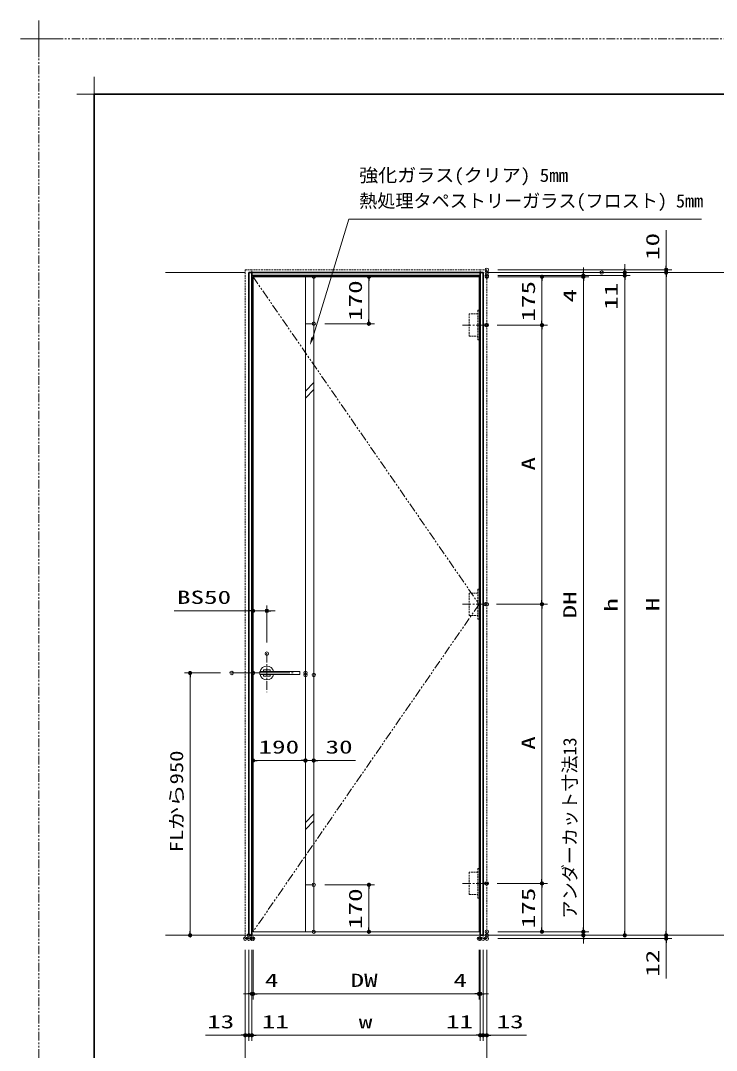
# Model space of a CAD drawing. Units: millimetres, scale not verified. Extents: x -1306 to 1306, y -607 to 607.
# Drawn here: x -1306 to -802, y -139 to 607 of the extents above; entities that cross this region are included whole.
import ezdxf
from ezdxf.enums import TextEntityAlignment as Align

# ---------------------------------------------------------------- set-up
doc = ezdxf.new("R2010")
doc.units = ezdxf.units.MM
doc.header["$LTSCALE"] = 5
doc.header["$PDMODE"] = 32
doc.header["$PDSIZE"] = 2.5
for name, pattern in [('USER1', [2.5, 1.25, -0.25, 0.25, -0.25, 0.25, -0.25]), ('USER2', [0.375, 0.25, -0.125]), ('USER3', [2, 1.25, -0.25, 0.25, -0.25])]:
    doc.linetypes.add(name, pattern=pattern)
for name, color, linetype, lineweight in [('0-1_線(黄)', 2, 'Continuous', 15), ('0-3_陰線', 4, 'USER1', 9), ('0-8_二点鎖線', 4, 'USER1', 9), ('0-B_点線(水)', 4, 'USER2', 9), ('0-C_中心線', 3, 'USER3', 9), ('0-D_線(白)', 7, 'Continuous', 30), ('1-0_線(水)', 4, 'Continuous', 9), ('1-1_寸法線', 3, 'Continuous', 13), ('1-4_DEFPOINTS', 7, 'Continuous', 5), ('1-5_0', 3, 'Continuous', 25), ('1-6_図面枠', 7, 'Continuous', 35), ('1-7_一般', 7, 'Continuous', 5)]:
    doc.layers.add(name, color=color, linetype=linetype, lineweight=lineweight)
doc.styles.add('ＭＳ ゴシック', font='')
doc.styles.get('ＭＳ ゴシック').set_extended_font_data('MS Gothic')

# ---------------------------------------------------------------- blocks, each defined once
blk = doc.blocks.new('_DOT')
at = {"layer": '1-5_0'}
blk.add_line((-2.5, 0), (-5, 0), dxfattribs=at)
for points in [[(0, 0), (-2.5, 0), (-2.48, 0.313)], [(0, 0), (-2.48, -0.313), (-2.5, 0)], [(0, 0), (-2.48, 0.313), (-2.421, 0.622)], [(0, 0), (-2.421, -0.622), (-2.48, -0.313)], [(0, 0), (-2.421, 0.622), (-2.324, 0.92)], [(0, 0), (-2.324, -0.92), (-2.421, -0.622)], [(0, 0), (-2.324, 0.92), (-2.191, 1.204)], [(0, 0), (-2.191, -1.204), (-2.324, -0.92)], [(0, 0), (-2.191, 1.204), (-2.023, 1.469)], [(0, 0), (-2.023, -1.469), (-2.191, -1.204)], [(0, 0), (-2.023, 1.469), (-1.822, 1.711)], [(0, 0), (-1.822, -1.711), (-2.023, -1.469)], [(0, 0), (-1.822, 1.711), (-1.594, 1.926)], [(0, 0), (-1.594, -1.926), (-1.822, -1.711)], [(0, 0), (-1.594, 1.926), (-1.34, 2.111)], [(0, 0), (-1.34, -2.111), (-1.594, -1.926)], [(0, 0), (-1.34, 2.111), (-1.064, 2.262)], [(0, 0), (-1.064, -2.262), (-1.34, -2.111)], [(0, 0), (-1.064, 2.262), (-0.773, 2.378)], [(0, 0), (-0.773, -2.378), (-1.064, -2.262)], [(0, 0), (-0.773, 2.378), (-0.468, 2.456)], [(0, 0), (-0.468, -2.456), (-0.773, -2.378)], [(0, 0), (-0.468, 2.456), (-0.157, 2.495)], [(0, 0), (-0.157, -2.495), (-0.468, -2.456)], [(0, 0), (-0.157, 2.495), (0.157, 2.495)], [(0, 0), (0.157, -2.495), (-0.157, -2.495)], [(0, 0), (0.157, 2.495), (0.468, 2.456)], [(0, 0), (0.468, 2.456), (0.773, 2.378)], [(0, 0), (0.773, 2.378), (1.064, 2.262)], [(0, 0), (1.064, 2.262), (1.34, 2.111)], [(0, 0), (1.34, 2.111), (1.594, 1.926)], [(0, 0), (1.594, 1.926), (1.822, 1.711)], [(0, 0), (1.822, 1.711), (2.023, 1.469)], [(0, 0), (2.023, 1.469), (2.191, 1.204)], [(0, 0), (2.191, 1.204), (2.324, 0.92)], [(0, 0), (2.324, 0.92), (2.421, 0.622)], [(0, 0), (2.421, 0.622), (2.48, 0.313)], [(0, 0), (2.48, 0.313), (2.5, 0)], [(0, 0), (0.468, -2.456), (0.157, -2.495)], [(0, 0), (0.773, -2.378), (0.468, -2.456)], [(0, 0), (1.064, -2.262), (0.773, -2.378)], [(0, 0), (1.34, -2.111), (1.064, -2.262)], [(0, 0), (1.594, -1.926), (1.34, -2.111)], [(0, 0), (1.822, -1.711), (1.594, -1.926)], [(0, 0), (2.023, -1.469), (1.822, -1.711)], [(0, 0), (2.191, -1.204), (2.023, -1.469)], [(0, 0), (2.324, -0.92), (2.191, -1.204)], [(0, 0), (2.421, -0.622), (2.324, -0.92)], [(0, 0), (2.48, -0.313), (2.421, -0.622)], [(0, 0), (2.5, 0), (2.48, -0.313)]]:
    blk.add_solid(points, dxfattribs=at)
blk = doc.blocks.new('グループ-13-1')
at = {"layer": '1-7_一般'}
for p, q in [((62041.6, -14029.5), (62041.6, -13365.5)), ((61709.6, -13697.5), (62373.6, -13697.5))]:
    blk.add_line(p, q, dxfattribs=at)

msp = doc.modelspace()

# ---------------------------------------------------------------- linework, layer by layer
at = {"layer": '0-1_線(黄)'}
for p, q in [((-1143.391, 424.756), (-1201.203, 424.756)), ((-968.391, 424.756), (-658.584, 424.756)), ((-1201.203, -55.244), (-374.476, -55.244))]:
    msp.add_line(p, q, dxfattribs=at)
at = {"layer": '0-3_陰線'}
for p in [(387.036, 594), (-1292.964, -594)]:
    msp.add_line(p, (-1292.964, 594), dxfattribs=at)
at = {"layer": '0-8_二点鎖線'}
msp.add_lwpolyline([(-1137.791, 421.756), (-973.991, 184.556), (-1137.791, -52.644)], dxfattribs=at)
at = {"layer": '0-B_点線(水)'}
for p, q in [((-973.191, 426.756), (-1138.591, 426.756)), ((-1138.591, 424.656), (-1138.591, 426.756)), ((-973.191, 424.756), (-973.191, 426.756)), ((-968.391, 426.756), (-973.191, 426.756)), ((-968.391, -55.244), (-968.391, 426.756)), ((-1138.591, -55.244), (-1138.591, -57.644)), ((-968.391, -55.244), (-968.391, -57.644))]:
    msp.add_line(p, q, dxfattribs=at)
for points in [[(-1138.591, 424.756), (-1138.591, 426.756), (-1143.391, 426.756), (-1143.391, -55.244), (-1143.391, -57.644), (-1138.591, -57.644)], [(-973.971, 397.556), (-974.791, 397.556), (-974.791, 375.956), (-973.971, 375.956)], [(-974.791, 394.856), (-981.231, 394.856), (-981.231, 378.656), (-974.791, 378.656)], [(-973.971, 195.356), (-974.791, 195.356), (-974.791, 173.756), (-973.971, 173.756)], [(-974.791, 192.656), (-981.231, 192.656), (-981.231, 176.456), (-974.791, 176.456)], [(-973.971, -6.844), (-974.791, -6.844), (-974.791, -28.444), (-973.971, -28.444)], [(-974.791, -9.544), (-981.231, -9.544), (-981.231, -25.744), (-974.791, -25.744)], [(-973.191, -55.244), (-973.191, -57.644), (-968.391, -57.644)]]:
    msp.add_lwpolyline(points, dxfattribs=at)
at = {"layer": '0-C_中心線'}
for p, q in [((-986.097, 386.756), (-968.885, 386.756)), ((-986.097, 184.556), (-968.885, 184.556)), ((-1127.791, 148.725), (-1127.791, 120.787)), ((-1153.247, 134.756), (-1114.019, 134.756)), ((-1147.405, 134.756), (-1108.177, 134.756)), ((-986.097, -17.644), (-968.885, -17.644))]:
    msp.add_line(p, q, dxfattribs=at)
at = {"layer": '0-D_線(白)'}
for points in [[(-1140.791, -55.244), (-1138.591, -55.244), (-1138.591, 424.756), (-1140.791, 424.756)], [(-973.871, 422.556), (-973.191, 422.556), (-973.191, 424.756), (-1138.591, 424.756), (-1138.591, 422.556)], [(-973.191, -55.244), (-970.991, -55.244), (-970.991, 424.756), (-973.191, 424.756)]]:
    msp.add_lwpolyline(points, close=True, dxfattribs=at)
at = {"layer": '1-0_線(水)'}
for p, q in [((-973.991, -52.644), (-973.991, 421.756)), ((-1093.791, 345.047), (-1099.791, 338.766)), ((-1093.791, 339.969), (-1099.791, 333.714)), ((-1093.791, 32.816), (-1099.791, 26.535)), ((-1093.791, 27.738), (-1099.791, 21.483))]:
    msp.add_line(p, q, dxfattribs=at)
msp.add_lwpolyline([(-973.991, 421.756), (-1137.791, 421.756), (-1137.791, -52.644), (-973.991, -52.644)], dxfattribs=at)
at = {"layer": '1-1_寸法線'}
for p, q in [((-838.391, 429.756), (-838.391, 455.518)), ((-960.391, 426.756), (-834.391, 426.756)), ((-898.391, 425.556), (-898.391, 428.556)), ((-868.391, 427.756), (-868.391, 430.756)), ((-838.391, 424.756), (-838.391, 426.756)), ((-1099.791, 421.756), (-1099.791, -52.644)), ((-1093.791, 421.756), (-1093.791, -52.644)), ((-1085.791, 421.756), (-1049.791, 421.756)), ((-1053.791, 418.756), (-1053.791, 390.756)), ((-960.391, 424.756), (-864.391, 424.756)), ((-960.391, 422.556), (-864.391, 422.556)), ((-960.391, 422.556), (-894.391, 422.556)), ((-960.391, 422.556), (-864.391, 422.556)), ((-960.391, 421.756), (-894.391, 421.756)), ((-960.391, 421.756), (-894.391, 421.756)), ((-960.391, 421.756), (-924.391, 421.756)), ((-928.391, 418.756), (-928.391, 389.756)), ((-898.391, 422.556), (-898.391, 421.756)), ((-898.391, 418.756), (-898.391, 400.613)), ((-898.391, 418.756), (-898.391, -49.644)), ((-877.124, 424.756), (-834.391, 424.756)), ((-877.124, 424.756), (-834.391, 424.756)), ((-868.391, 424.756), (-868.391, 422.556)), ((-868.391, 419.556), (-868.391, -52.244)), ((-868.391, 419.556), (-868.391, 396.651)), ((-838.391, 421.756), (-838.391, -52.244)), ((-838.391, 421.756), (-838.391, 418.756)), ((-1099.791, 387.756), (-1093.791, 387.756)), ((-1085.791, 387.756), (-1049.791, 387.756)), ((-960.885, 386.756), (-924.391, 386.756)), ((-960.391, 386.756), (-924.391, 386.756)), ((-928.391, 383.756), (-928.391, 187.556)), ((-1140.791, 179.758), (-1194.972, 179.758)), ((-1137.791, 142.756), (-1137.791, 183.758)), ((-1127.791, 179.758), (-1137.791, 179.758)), ((-1127.791, 156.725), (-1127.791, 183.758)), ((-1124.791, 179.758), (-1121.791, 179.758)), ((-961.379, 184.556), (-924.391, 184.556)), ((-960.391, 184.556), (-924.391, 184.556)), ((-928.391, 181.556), (-928.391, -14.644)), ((-1161.247, 134.756), (-1187.391, 134.756)), ((-1132.771, 135.756), (-1104.011, 135.756)), ((-1130.191, 135.794), (-1125.391, 135.794)), ((-1129.942, 137.156), (-1125.639, 137.156)), ((-1183.391, 131.756), (-1183.391, -52.244)), ((-1132.771, 133.756), (-1104.011, 133.756)), ((-1130.191, 133.717), (-1125.391, 133.717)), ((-1129.942, 132.356), (-1125.639, 132.356)), ((-1137.791, 126.756), (-1137.791, 67.346)), ((-1099.791, 126.756), (-1099.791, 67.346)), ((-1099.791, 125.321), (-1099.791, 67.346)), ((-1093.791, 125.321), (-1093.791, 67.346)), ((-898.391, -49.644), (-898.391, 86.975)), ((-1134.791, 71.346), (-1102.791, 71.346)), ((-1102.791, 71.346), (-1105.791, 71.346)), ((-1099.791, 71.346), (-1093.791, 71.346)), ((-1090.791, 71.346), (-1063.6, 71.346)), ((-1099.791, -18.644), (-1093.791, -18.644)), ((-1085.791, -18.644), (-1049.791, -18.644)), ((-1053.791, -21.644), (-1053.791, -49.644)), ((-960.885, -17.644), (-924.391, -17.644)), ((-960.391, -17.644), (-924.391, -17.644)), ((-928.391, -49.644), (-928.391, -20.644)), ((-838.391, -52.244), (-838.391, -49.244)), ((-1148.791, -55.244), (-1187.391, -55.244)), ((-1085.791, -52.644), (-1049.791, -52.644)), ((-960.391, -52.644), (-894.391, -52.644)), ((-960.391, -52.644), (-894.391, -52.644)), ((-960.391, -52.644), (-924.391, -52.644)), ((-960.391, -55.244), (-834.391, -55.244)), ((-960.391, -55.244), (-864.391, -55.244)), ((-960.391, -55.244), (-894.391, -55.244)), ((-960.391, -55.244), (-834.391, -55.244)), ((-960.391, -57.644), (-834.391, -57.644)), ((-898.391, -55.244), (-898.391, -52.644)), ((-898.391, -58.244), (-898.391, -61.244)), ((-838.391, -55.244), (-838.391, -57.644)), ((-1143.391, -65.644), (-1143.391, -161.644)), ((-1143.391, -65.644), (-1143.391, -131.644)), ((-1140.791, -65.644), (-1140.791, -131.644)), ((-1140.791, -65.644), (-1140.791, -131.644)), ((-1138.591, -65.644), (-1138.591, -131.644)), ((-1138.591, -65.644), (-1138.591, -101.644)), ((-1138.591, -65.644), (-1138.591, -131.644)), ((-1137.791, -65.644), (-1137.791, -101.644)), ((-1137.791, -65.644), (-1137.791, -101.644)), ((-973.991, -65.644), (-973.991, -101.644)), ((-973.991, -65.644), (-973.991, -101.644)), ((-973.191, -65.644), (-973.191, -131.644)), ((-973.191, -65.644), (-973.191, -131.644)), ((-973.191, -65.644), (-973.191, -101.644)), ((-970.991, -65.644), (-970.991, -131.644)), ((-970.991, -65.644), (-970.991, -131.644)), ((-968.391, -65.644), (-968.391, -161.644)), ((-968.391, -65.644), (-968.391, -131.644)), ((-838.391, -60.644), (-838.391, -86.406)), ((-1141.591, -97.644), (-1144.591, -97.644)), ((-1138.591, -97.644), (-1137.791, -97.644)), ((-1134.791, -97.644), (-1116.648, -97.644)), ((-1134.791, -97.644), (-976.991, -97.644)), ((-976.991, -97.644), (-995.134, -97.644)), ((-973.191, -97.644), (-973.991, -97.644)), ((-970.191, -97.644), (-967.191, -97.644)), ((-1146.391, -127.644), (-1172.153, -127.644)), ((-1143.791, -127.644), (-1146.791, -127.644)), ((-1140.791, -127.644), (-1143.391, -127.644)), ((-1140.791, -127.644), (-1138.591, -127.644)), ((-1137.791, -127.644), (-1134.791, -127.644)), ((-1135.591, -127.644), (-976.191, -127.644)), ((-1135.591, -127.644), (-1112.686, -127.644)), ((-976.191, -127.644), (-999.096, -127.644)), ((-973.991, -127.644), (-976.991, -127.644)), ((-970.991, -127.644), (-973.191, -127.644)), ((-970.991, -127.644), (-968.391, -127.644)), ((-967.991, -127.644), (-964.991, -127.644)), ((-965.391, -127.644), (-939.629, -127.644))]:
    msp.add_line(p, q, dxfattribs=at)
msp.add_lwpolyline([(-812.709, 463.345), (-1068.272, 463.345), (-1094.563, 377.73)], dxfattribs=at)
for centre, radius, start, end in [((-1116.991, 134.756), 16, 177.09771, 182.90229), ((-1132.771, 135.556), 0.2, 90, 177.09773), ((-1127.791, 134.756), 5, 11.53696, 168.46304), ((-1080.191, 134.756), 50, 177.46804, 178.85401), ((-1129.942, 136.956), 0.2, 90, 177.46807), ((-1129.191, 135.594), 0.2, 90, 126.29305), ((-1126.391, 135.594), 0.2, 53.70695, 90), ((-1125.639, 136.956), 0.2, 2.53193, 90), ((-1175.391, 134.756), 50, 1.14599, 2.53196), ((-1104.011, 135.556), 0.2, 2.90227, 90), ((-1119.791, 134.756), 16, 357.09771, 2.90229), ((-1132.771, 133.956), 0.2, 182.90229, 270), ((-1127.791, 134.756), 5, 191.53695, 348.46305), ((-1080.191, 134.756), 50, 181.14599, 182.53196), ((-1129.942, 132.556), 0.2, 182.53196, 270), ((-1129.191, 133.917), 0.2, 233.70828, 270), ((-1126.391, 133.917), 0.2, 270, 306.29171), ((-1125.639, 132.556), 0.2, 270, 357.46804), ((-1175.391, 134.756), 50, 357.46804, 358.85401), ((-1104.011, 133.956), 0.2, 270, 357.09771)]:
    msp.add_arc(centre, radius, start, end, dxfattribs=at)
msp.add_solid([(-1096.681, 372.116), (-1095.538, 378.098), (-1093.589, 377.363)], dxfattribs=at)
at = {"layer": '1-4_DEFPOINTS'}
for p, q in [((-1252.964, 541.55), (-1252.964, 566.45)), ((-1265.414, 554), (-1240.514, 554))]:
    msp.add_line(p, q, dxfattribs=at)
for p in [(-968.391, 426.756), (-968.391, 424.756), (-885.124, 424.756), (-868.391, 424.756), (-838.391, 426.756), (-1093.791, 421.756), (-968.391, 422.556), (-968.391, 422.556), (-968.391, 421.756), (-898.391, 421.756), (-1093.791, 387.756), (-1053.791, 387.756), (-968.885, 386.756), (-968.391, 386.756), (-928.391, 386.756), (-1127.791, 179.758), (-969.379, 184.556), (-968.391, 184.556), (-928.391, 184.556), (-1127.791, 148.725), (-1153.247, 134.756), (-1137.791, 134.756), (-1099.791, 134.756), (-1099.791, 133.321), (-1093.791, 133.321), (-1099.791, 71.346), (-1093.791, 71.346), (-1093.791, -18.644), (-968.885, -17.644), (-968.391, -17.644), (-928.391, -17.644), (-928.391, -17.644), (-1093.791, -52.644), (-1053.791, -52.644), (-968.391, -52.644), (-898.391, -52.644), (-1183.391, -55.244), (-1143.391, -57.644), (-1140.791, -55.244), (-1140.791, -57.644), (-1138.591, -57.644), (-1137.791, -57.644), (-973.991, -57.644), (-973.191, -57.644), (-970.991, -57.644), (-968.391, -55.244), (-968.391, -57.644), (-968.391, -57.644), (-898.391, -55.244), (-868.391, -55.244), (-838.391, -55.244), (-838.391, -57.644), (-1137.791, -97.644), (-973.991, -97.644), (-973.191, -97.644), (-1143.391, -127.644), (-1140.791, -127.644), (-973.191, -127.644), (-970.991, -127.644), (-968.391, -127.644)]:
    msp.add_point(p, dxfattribs=at)
at = {"layer": '1-6_図面枠'}
msp.add_lwpolyline([(-1252.964, -554), (347.036, -554), (347.036, 554), (-1252.964, 554)], close=True, dxfattribs=at)

# ---------------------------------------------------------------- block references
at = {"layer": '0-3_陰線', "xscale": 0.04, "yscale": 0.04}
msp.add_blockref('グループ-13-1', (-3774.629, 1141.9), dxfattribs=at)
at = {"layer": '1-1_寸法線', "xscale": 0.6, "yscale": 0.6}
for p, rotation in [((-898.391, 422.556), 270), ((-868.391, 424.756), 270), ((-838.391, 426.756), 270), ((-838.391, 424.756), 90), ((-838.391, 424.756), 90), ((-1053.791, 421.756), 90), ((-928.391, 421.756), 90), ((-898.391, 421.756), 90), ((-898.391, 421.756), 90), ((-868.391, 422.556), 90), ((-868.391, 422.556), 90), ((-1053.791, 387.756), 270), ((-928.391, 386.756), 270), ((-928.391, 386.756), 90), ((-928.391, 184.556), 270), ((-1127.791, 179.758), 180), ((-928.391, 184.556), 90), ((-1183.391, 134.756), 90), ((-1137.791, 71.346), 180), ((-1093.791, 71.346), 180), ((-928.391, -17.644), 270), ((-1053.791, -18.644), 90), ((-928.391, -17.644), 90), ((-1053.791, -52.644), 270), ((-928.391, -52.644), 270), ((-898.391, -52.644), 270), ((-898.391, -52.644), 270), ((-1183.391, -55.244), 270), ((-898.391, -55.244), 90), ((-868.391, -55.244), 270), ((-838.391, -55.244), 270), ((-838.391, -55.244), 270), ((-838.391, -57.644), 90), ((-1137.791, -97.644), 180), ((-1137.791, -97.644), 180), ((-973.191, -97.644), 180), ((-1140.791, -127.644), 180), ((-1138.591, -127.644), 180), ((-1138.591, -127.644), 180), ((-970.991, -127.644), 180), ((-968.391, -127.644), 180)]:
    msp.add_blockref('_DOT', p, dxfattribs=dict(at, rotation=rotation))
for p in [(-1137.791, 179.758), (-1099.791, 71.346), (-1099.791, 71.346), (-1138.591, -97.644), (-973.991, -97.644), (-973.991, -97.644), (-1143.391, -127.644), (-1140.791, -127.644), (-973.191, -127.644), (-973.191, -127.644), (-970.991, -127.644)]:
    msp.add_blockref('_DOT', p, dxfattribs=at)

# ---------------------------------------------------------------- texts
at = {"layer": '1-1_寸法線', "style": 'ＭＳ ゴシック'}
for s, height, width, p in [('強化ガラス(クリア) 5mm', 9.621, 1.05, (-1060.872, 487.595)), ('BS50', 9.604, 1.5, (-1192.877, 181.907)), ('190', 9.604, 1.5, (-1133.791, 73.496)), ('30', 9.604, 1.5, (-1085.219, 73.496)), ('4', 9.604, 1.5, (-1129.219, -95.495)), ('DW', 9.604, 1.5, (-1067.081, -95.495)), ('4', 9.604, 1.5, (-992.562, -95.495)), ('13', 9.604, 1.5, (-1171.01, -125.495)), ('11', 9.604, 1.5, (-1131.448, -125.495)), ('w', 9.604, 1.5, (-1061.129, -125.495)), ('11', 9.604, 1.5, (-997.953, -125.495)), ('13', 9.604, 1.5, (-961.248, -125.495))]:
    msp.add_text(s, height=height, dxfattribs=dict(at, width=width)).set_placement(p, align=Align.BOTTOM_LEFT)
msp.add_text('熱処理タペストリーガラス(フロスト) 5mm', height=9.621, dxfattribs=at).set_placement((-1060.872, 469.023), align=Align.BOTTOM_LEFT)
for s, height, width, p in [('10', 9.604, 1.5, (-840.54, 433.899)), ('170', 9.604, 1.5, (-1055.94, 389.756)), ('175', 9.604, 1.5, (-930.54, 389.256)), ('4', 9.604, 1.5, (-900.54, 403.184)), ('11', 9.604, 1.5, (-870.54, 397.794)), ('A', 9.604, 1.5, (-930.54, 281.37)), ('DH', 9.604, 1.5, (-900.54, 174.318)), ('h', 9.604, 1.5, (-870.54, 179.132)), ('H', 9.604, 1.5, (-840.54, 179.518)), ('A', 9.604, 1.5, (-930.54, 79.17)), ('FLから950', 9.621, 1.25, (-1185.54, 4.899)), ('170', 9.604, 1.5, (-1055.94, -50.644)), ('175', 9.604, 1.5, (-930.54, -50.144)), ('12', 9.604, 1.5, (-840.54, -85.263))]:
    msp.add_text(s, height=height, rotation=90, dxfattribs=dict(at, width=width)).set_placement(p, align=Align.BOTTOM_LEFT)
msp.add_text('アンダーカット寸法13', height=9.621, rotation=90, dxfattribs=at).set_placement((-900.54, -43.127), align=Align.BOTTOM_LEFT)

doc.saveas('drawing.dxf')
